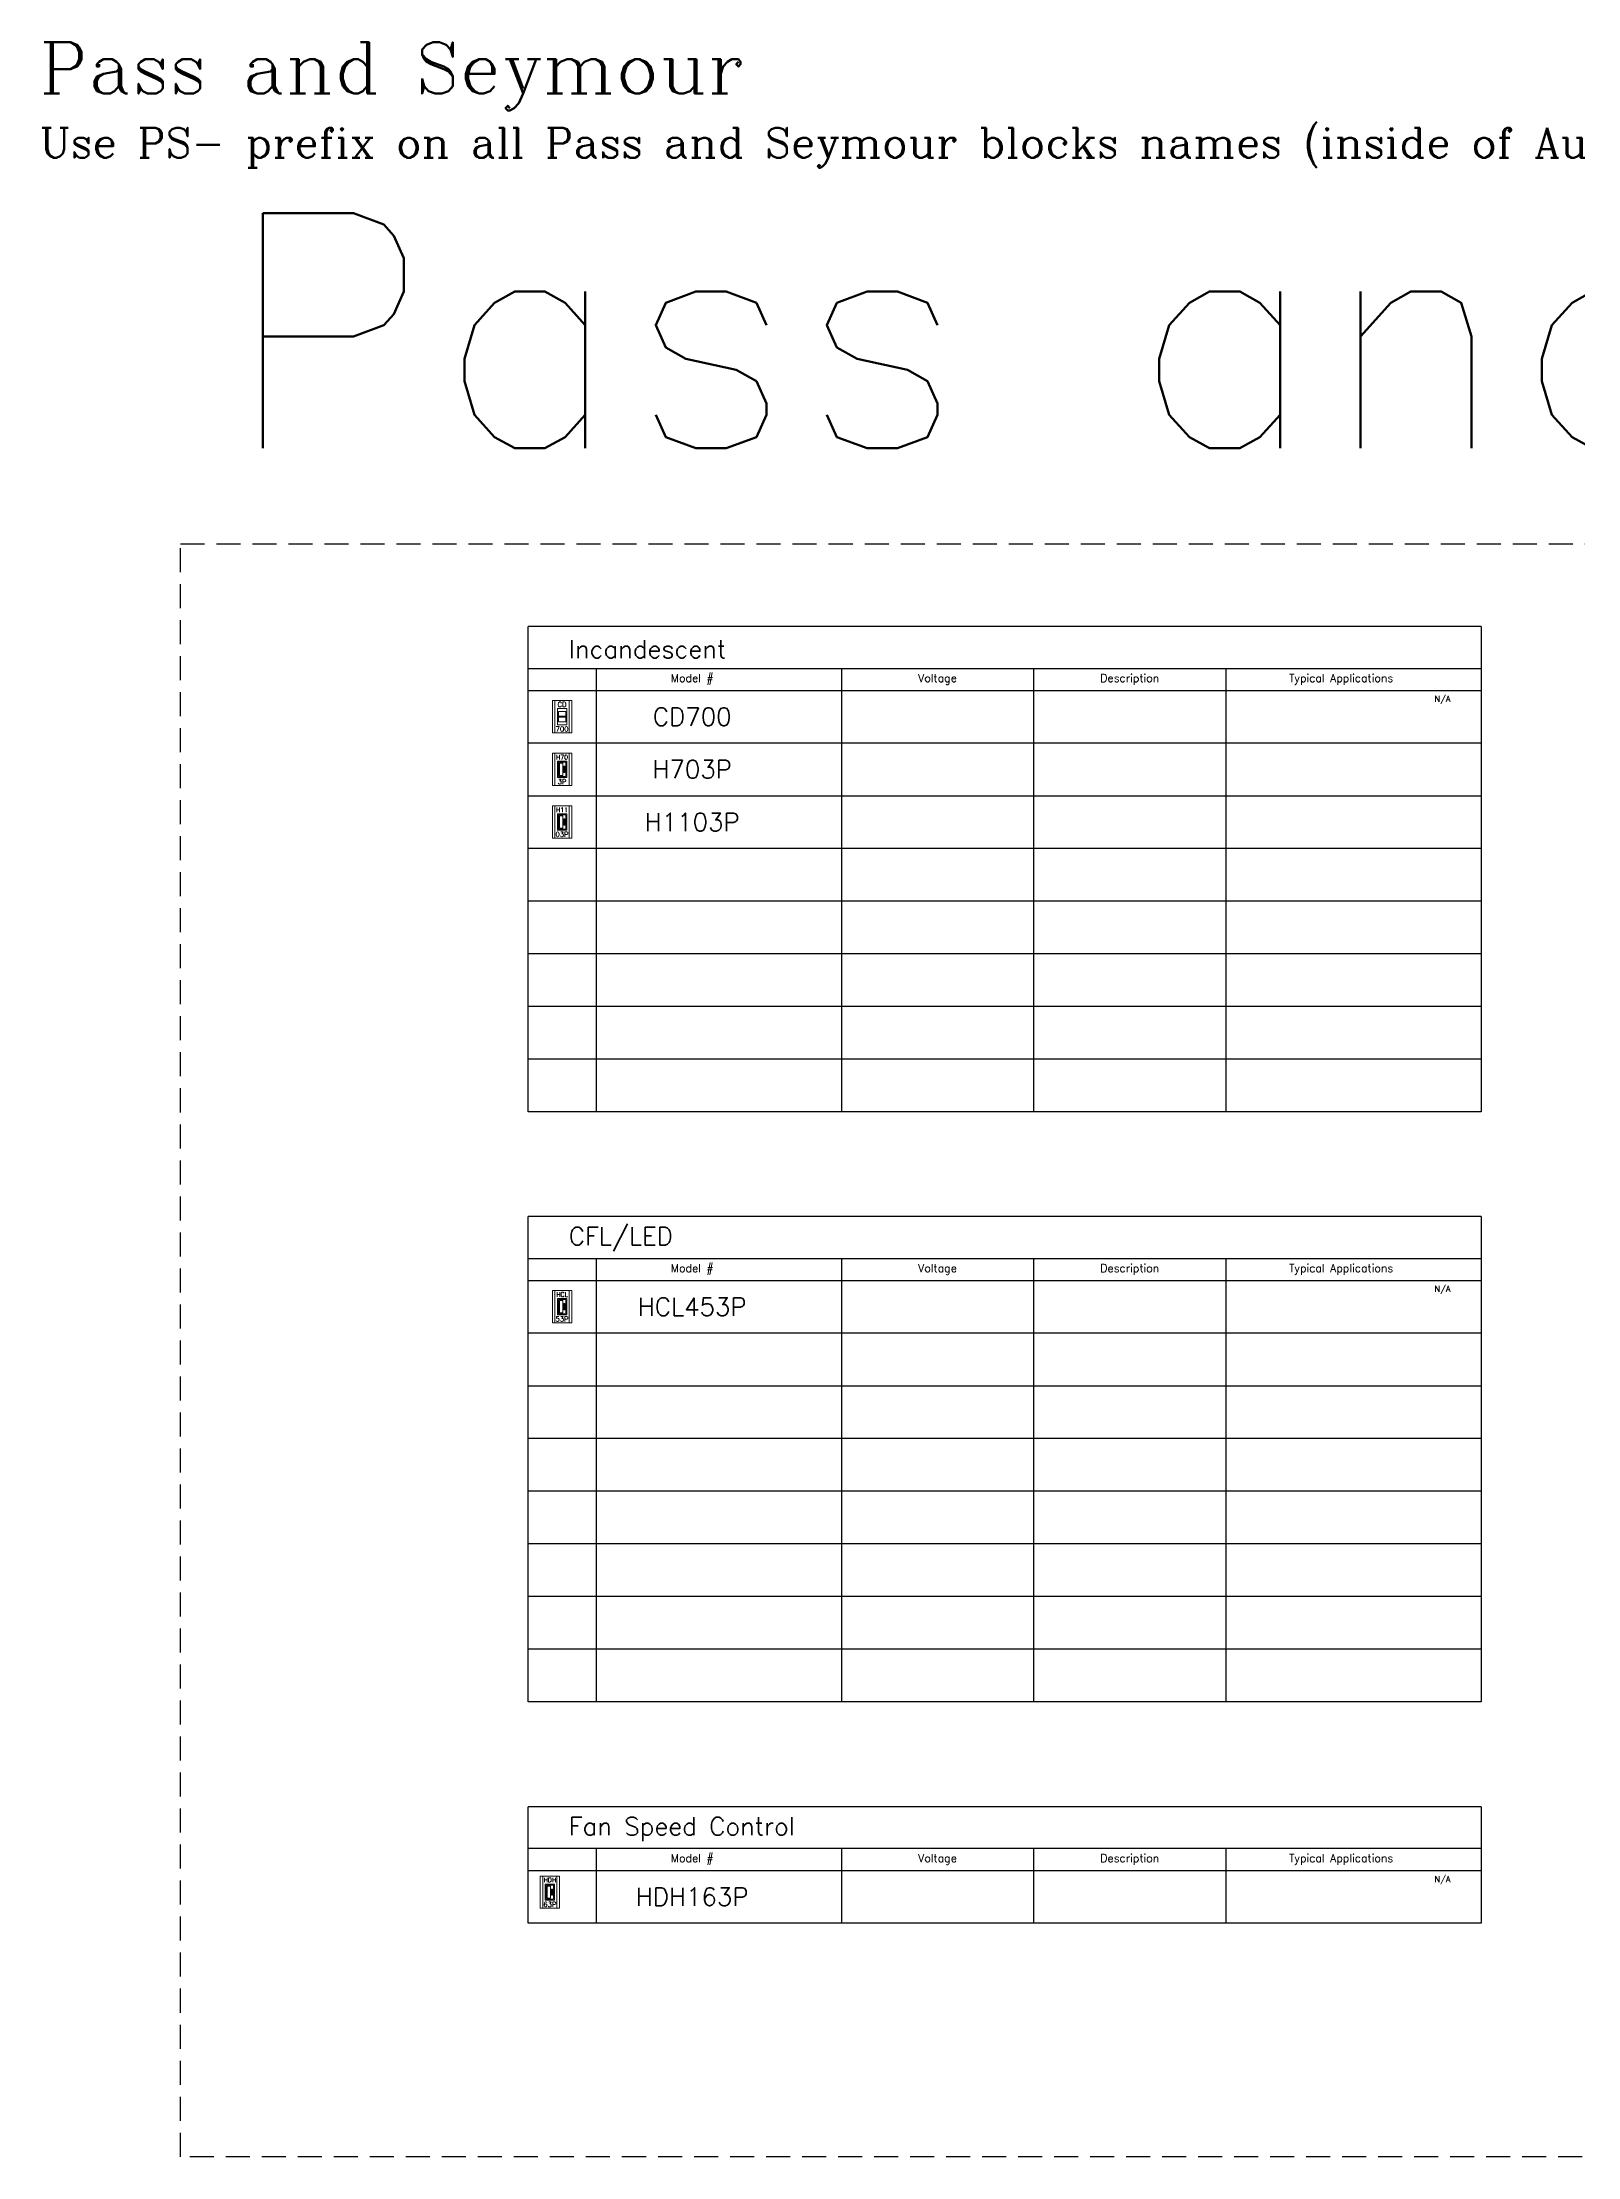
# Model space of a CAD drawing. Header units: inches. Extents: x -13775 to 9910, y -4933 to 5507.
# Drawn here: x -13775 to -12240, y -232 to 1881 of the extents above; entities that cross this region are included whole.
import ezdxf
from ezdxf.enums import TextEntityAlignment as Align

# ---------------------------------------------------------------- set-up
doc = ezdxf.new("R2010")
doc.units = ezdxf.units.IN
doc.header["$LTSCALE"] = 48
doc.header["$MEASUREMENT"] = 0
doc.linetypes.add('DASHED', pattern=[0.75, 0.5, -0.25])
doc.layers.add('Boxes', color=7, linetype='Continuous')
doc.layers.add('Text', color=7, linetype='Continuous')
doc.layers.add('WATTSTOPPER', color=160, linetype='Continuous', lineweight=0)
doc.styles.add('ROMANC', font='COMPLEX.SHX')
doc.styles.add('ROMANS', font='ROMANS')

# ---------------------------------------------------------------- blocks, each defined once
blk = doc.blocks.new('*U547')
blk.add_wipeout([(-9.6, 0), (9.6, 0), (9.6, 32.3), (-9.6, 32.3)])
blk.add_wipeout([(-9.6, 0), (9.6, 0), (9.6, 32.3), (-9.6, 32.3)])
for p, q in [((-7.1, 32.3), (-7.1, 0)), ((7.1, 32.3), (7.1, 0))]:
    blk.add_line(p, q)
at = {"lineweight": 0}
for points in [[(-9.6, 0), (9.6, 0), (9.6, 32.3), (-9.6, 32.3)], [(-4.6, 8), (4.6, 8), (4.6, 24.3), (-4.6, 24.3)], [(-3.6, 11), (3.6, 11), (3.6, 21.3), (-3.6, 21.3)], [(3.1, 16.7), (3.1, 15.7), (-3.1, 15.7), (-3.1, 16.7)]]:
    blk.add_lwpolyline(points, close=True, dxfattribs=at)
at = {"style": 'ROMANC'}
for s, p in [('CD', (0, 28.4)), ('700', (0, 3.9))]:
    blk.add_text(s, height=5, dxfattribs=at).set_placement(p, align=Align.MIDDLE_CENTER)
blk = doc.blocks.new('*U532')
blk.add_wipeout([(-9.6, 0), (9.6, 0), (9.6, 32.3), (-9.6, 32.3)])
blk.add_wipeout([(-9.6, 0), (9.6, 0), (9.6, 32.3), (-9.6, 32.3)])
for p, q in [((-7.1, 32.3), (-7.1, 0)), ((7.1, 32.3), (7.1, 0))]:
    blk.add_line(p, q)
at = {"lineweight": 0}
for points in [[(-9.6, 0), (9.6, 0), (9.6, 32.3), (-9.6, 32.3)], [(-4.6, 8), (4.6, 8), (4.6, 24.3), (-4.6, 24.3)], [(-3.6, 9), (3.6, 9), (3.6, 23.3), (-3.6, 23.3)], [(-2.6, 10), (0.6, 10), (0.6, 22.3), (-2.6, 22.3)], [(2.6, 13.1), (1.6, 13.1), (1.6, 19.3), (2.6, 19.3)]]:
    blk.add_lwpolyline(points, close=True, dxfattribs=at)
at = {"style": 'ROMANC'}
for s, height, p in [('HCL', 4.5, (0, 28.4)), ('53P', 5, (0, 3.9))]:
    blk.add_text(s, height=height, dxfattribs=at).set_placement(p, align=Align.MIDDLE_CENTER)
blk = doc.blocks.new('*U528')
blk.add_wipeout([(-9.6, 0), (9.6, 0), (9.6, 32.3), (-9.6, 32.3)])
blk.add_wipeout([(-9.6, 0), (9.6, 0), (9.6, 32.3), (-9.6, 32.3)])
for p, q in [((-7.1, 32.3), (-7.1, 0)), ((7.1, 32.3), (7.1, 0))]:
    blk.add_line(p, q)
at = {"lineweight": 0}
for points in [[(-9.6, 0), (9.6, 0), (9.6, 32.3), (-9.6, 32.3)], [(-4.6, 8), (4.6, 8), (4.6, 24.3), (-4.6, 24.3)], [(-3.6, 9), (3.6, 9), (3.6, 23.3), (-3.6, 23.3)], [(-2.6, 10), (0.6, 10), (0.6, 22.3), (-2.6, 22.3)], [(2.6, 13.1), (1.6, 13.1), (1.6, 19.3), (2.6, 19.3)]]:
    blk.add_lwpolyline(points, close=True, dxfattribs=at)
at = {"style": 'ROMANC'}
for s, height, p in [('H70', 4.5, (0, 28.4)), ('3P', 5, (0, 3.9))]:
    blk.add_text(s, height=height, dxfattribs=at).set_placement(p, align=Align.MIDDLE_CENTER)
blk = doc.blocks.new('*U529')
blk.add_wipeout([(-9.6, 0), (9.6, 0), (9.6, 32.3), (-9.6, 32.3)])
blk.add_wipeout([(-9.6, 0), (9.6, 0), (9.6, 32.3), (-9.6, 32.3)])
for p, q in [((-7.1, 32.3), (-7.1, 0)), ((7.1, 32.3), (7.1, 0))]:
    blk.add_line(p, q)
at = {"lineweight": 0}
for points in [[(-9.6, 0), (9.6, 0), (9.6, 32.3), (-9.6, 32.3)], [(-4.6, 8), (4.6, 8), (4.6, 24.3), (-4.6, 24.3)], [(-3.6, 9), (3.6, 9), (3.6, 23.3), (-3.6, 23.3)], [(-2.6, 10), (0.6, 10), (0.6, 22.3), (-2.6, 22.3)], [(2.6, 13.1), (1.6, 13.1), (1.6, 19.3), (2.6, 19.3)]]:
    blk.add_lwpolyline(points, close=True, dxfattribs=at)
at = {"style": 'ROMANC'}
for s, height, p in [('H11', 4.5, (0, 28.4)), ('03P', 5, (0, 3.9))]:
    blk.add_text(s, height=height, dxfattribs=at).set_placement(p, align=Align.MIDDLE_CENTER)
blk = doc.blocks.new('HDH163P')
blk.add_wipeout([(-9.6, 0), (9.6, 0), (9.6, 32.3), (-9.6, 32.3)])
blk.add_wipeout([(-9.6, 0), (9.6, 0), (9.6, 32.3), (-9.6, 32.3)])
for p, q in [((-7.1, 32.3), (-7.1, 0)), ((7.1, 32.3), (7.1, 0))]:
    blk.add_line(p, q)
at = {"lineweight": 0}
for points in [[(-9.6, 0), (9.6, 0), (9.6, 32.3), (-9.6, 32.3)], [(-4.6, 8), (4.6, 8), (4.6, 24.3), (-4.6, 24.3)], [(-3.6, 9), (3.6, 9), (3.6, 23.3), (-3.6, 23.3)], [(-2.6, 10), (0.6, 10), (0.6, 22.3), (-2.6, 22.3)], [(2.6, 13.1), (1.6, 13.1), (1.6, 19.3), (2.6, 19.3)]]:
    blk.add_lwpolyline(points, close=True, dxfattribs=at)
at = {"style": 'ROMANC'}
for s, height, p in [('HDH', 4.5, (0, 28.4)), ('63P', 5, (0, 3.9))]:
    blk.add_text(s, height=height, dxfattribs=at).set_placement(p, align=Align.MIDDLE_CENTER)

msp = doc.modelspace()

# ---------------------------------------------------------------- linework, layer by layer
at = {"layer": 'Boxes', "color": 3}
for p, q in [((-13220.9, 1255.6), (-13220.9, 812.4)), ((-12975.7, 1255.6), (-12975.7, 812.4)), ((-12783.5, 1255.6), (-12783.5, 812.4)), ((-12591.3, 1255.6), (-12591.3, 812.4)), ((-13220.9, 665.8), (-13220.9, 222.6)), ((-12975.7, 665.8), (-12975.7, 222.6)), ((-12783.5, 665.8), (-12783.5, 222.6)), ((-12591.3, 665.8), (-12591.3, 222.6)), ((-13220.9, 76), (-13220.9, 1.3)), ((-12975.7, 76), (-12975.7, 1.3)), ((-12783.5, 76), (-12783.5, 1.3)), ((-12591.3, 76), (-12591.3, 1.3))]:
    msp.add_line(p, q, dxfattribs=at)
at = {"layer": 'Boxes', "color": 1, "linetype": 'DASHED'}
msp.add_lwpolyline([(-13636.4, 1380.1), (-11191, 1380.1), (-11191, -232.2), (-13636.4, -232.2)], close=True, dxfattribs=at)
at = {"layer": 'Boxes', "color": 3}
for points in [[(-12336.2, 1297.4), (-12336.2, 812.4), (-13288.9, 812.4), (-13288.9, 1297.4)], [(-12336.2, 1297.4), (-13288.9, 1297.4)], [(-13288.9, 1255.6), (-12336.2, 1255.6)], [(-12336.2, 1181), (-13288.9, 1181)], [(-13288.9, 1128.3), (-12336.2, 1128.3)], [(-12336.2, 1075.7), (-13288.9, 1075.7)], [(-12336.2, 1023), (-13288.9, 1023)], [(-12336.2, 970.4), (-13288.9, 970.4)], [(-12336.2, 917.7), (-13288.9, 917.7)], [(-12336.2, 865), (-13288.9, 865)], [(-12336.2, 707.6), (-12336.2, 222.6), (-13288.9, 222.6), (-13288.9, 707.6)], [(-12336.2, 707.6), (-13288.9, 707.6)], [(-13288.9, 665.8), (-12336.2, 665.8)], [(-13288.9, 643.8), (-12336.2, 643.8)], [(-12336.2, 591.2), (-13288.9, 591.2)], [(-13288.9, 538.5), (-12336.2, 538.5)], [(-12336.2, 485.8), (-13288.9, 485.8)], [(-12336.2, 433.2), (-13288.9, 433.2)], [(-12336.2, 380.5), (-13288.9, 380.5)], [(-12336.2, 327.9), (-13288.9, 327.9)], [(-12336.2, 275.2), (-13288.9, 275.2)], [(-12336.2, 117.7), (-13288.9, 117.7)], [(-12336.2, 117.7), (-12336.2, 1.3), (-13288.9, 1.3), (-13288.9, 117.7)], [(-12336.2, 76), (-13288.9, 76)]]:
    msp.add_lwpolyline(points, dxfattribs=at)

# ---------------------------------------------------------------- texts
at = {"layer": 'Text', "insert": (-13777.1, 1881.5), "char_height": 51.25, "attachment_point": 1, "style": 'ROMANC'}
msp.add_mtext_dynamic_manual_height_columns('Pass and Seymour\\P{\\H0.58537x;Use PS- prefix on all Pass and Seymour blocks names (inside of AutoCAD only) to group them in data extractions}', width=8143.024, gutter_width=1025, heights=[0], dxfattribs=at)
at = {"layer": 'Text', "color": 3, "style": 'ROMANS'}
for s, insert, char_height, attachment_point in [('Pass and Seymour', (-12094.2, 1553.9), 234.903, 5), ('Incandescent', (-13248.2, 1274.8), 18, 4), ('Model #', (-13124.8, 1244.6), 8, 5), ('Voltage', (-12879.6, 1244.6), 8, 5), ('Description', (-12687.4, 1244.6), 8, 5), ('Typical Applications', (-12476.1, 1244.6), 8, 5), ('N/A', (-12366.7, 1228.1), 6, 3), ('CD700', (-13124.8, 1207.3), 18, 5), ('H703P', (-13124.8, 1154.7), 18, 5), ('H1103P', (-13124.8, 1102), 18, 5), ('CFL/LED', (-13248.2, 685), 18, 4), ('Model #', (-13124.8, 654.8), 8, 5), ('Voltage', (-12879.6, 654.8), 8, 5), ('Description', (-12687.4, 654.8), 8, 5), ('Typical Applications', (-12476.1, 654.8), 8, 5), ('N/A', (-12366.7, 638.3), 6, 3), ('HCL453P', (-13124.8, 617.5), 18, 5), ('Fan Speed Control', (-13248.2, 95.1), 18, 4), ('Model #', (-13124.8, 65), 8, 5), ('Voltage', (-12879.6, 65), 8, 5), ('Description', (-12687.4, 65), 8, 5), ('Typical Applications', (-12476.1, 65), 8, 5), ('N/A', (-12366.7, 48.4), 6, 3), ('HDH163P', (-13124.8, 27.7), 18, 5)]:
    msp.add_mtext(s, dxfattribs=dict(at, insert=insert, char_height=char_height, attachment_point=attachment_point))

# ---------------------------------------------------------------- next in the draw order: block references
at = {"layer": 'WATTSTOPPER'}
for name, p in [('*U547', (-13254.9, 1191.1)), ('*U528', (-13254.9, 1138.5)), ('*U529', (-13254.9, 1085.8)), ('*U532', (-13254.9, 601.3)), ('HDH163P', (-13267.1, 16.1))]:
    msp.add_blockref(name, p, dxfattribs=at)

# ---------------------------------------------------------------- next in the draw order: linework, layer by layer
at = {"layer": 'Boxes', "color": 3}
for points in [[(-13288.9, 1233.6), (-12336.2, 1233.6)], [(-13288.9, 54), (-12336.2, 54)]]:
    msp.add_lwpolyline(points, dxfattribs=at)

doc.saveas('drawing.dxf')
